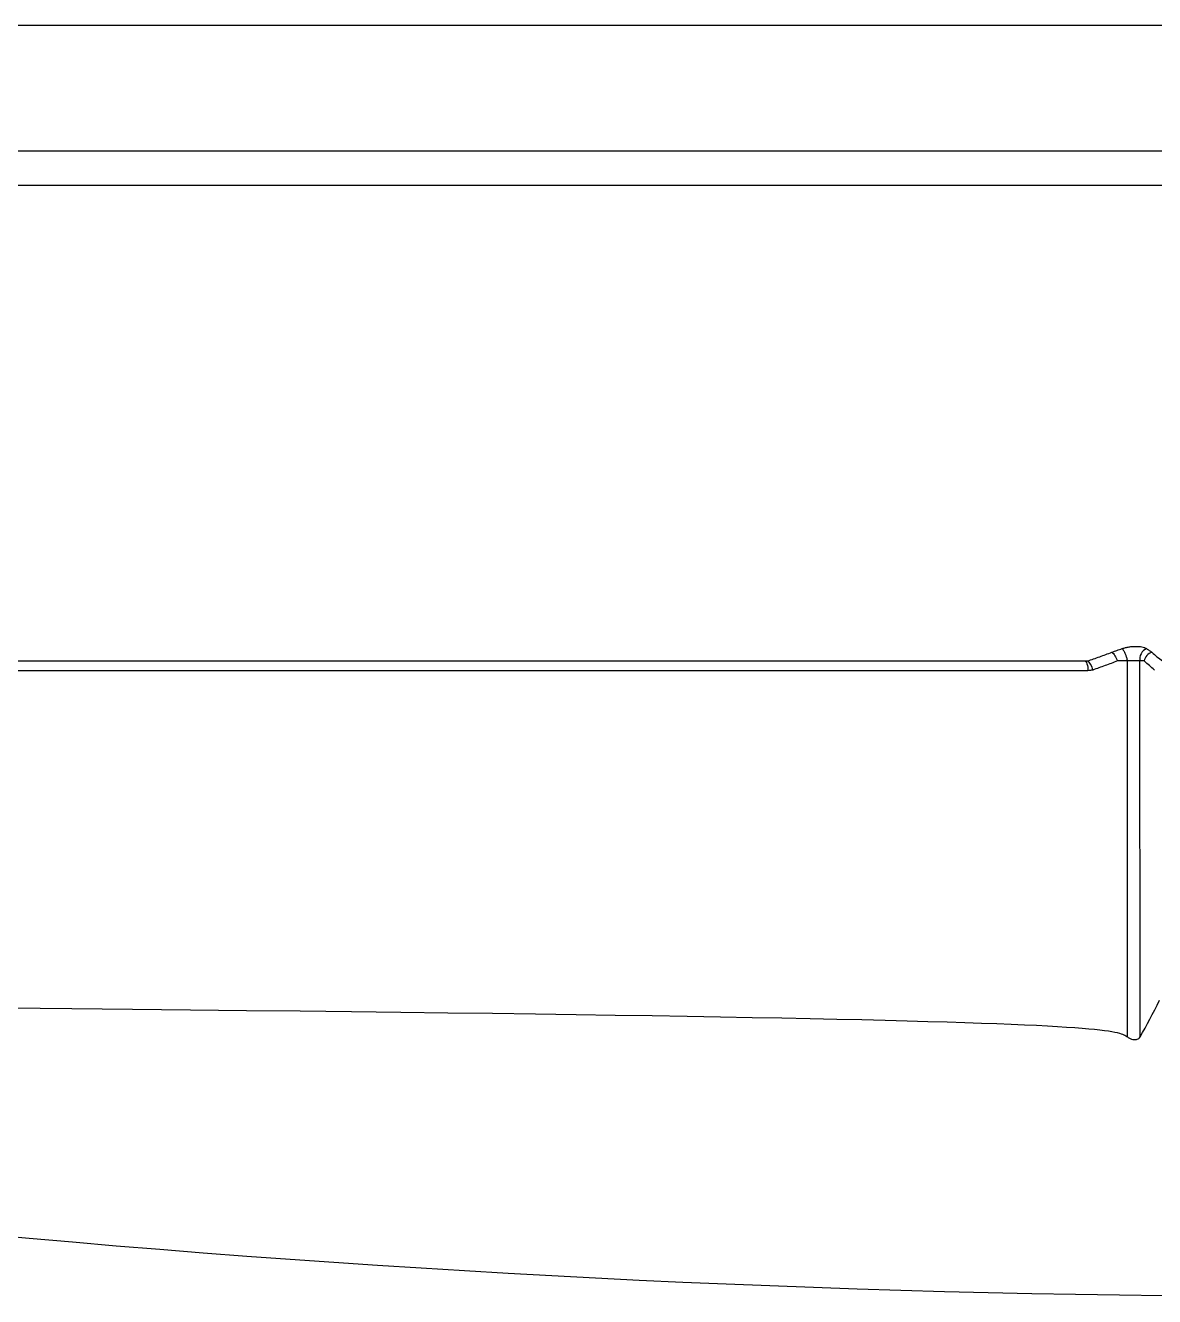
# Model space of a CAD drawing. Header units: inches. Extents: x 24920 to 61775, y 10942 to 38819.
# Drawn here: x 58767.31 to 58778.86, y 31158.84 to 31171.84 of the extents above; entities that cross this region are included whole.
import ezdxf

# ---------------------------------------------------------------- set-up
doc = ezdxf.new("R2010")
doc.units = ezdxf.units.IN
doc.header["$MEASUREMENT"] = 0
doc.layers.add('FF-FIXT', color=2, linetype='Continuous')

# ---------------------------------------------------------------- blocks, each defined once
blk = doc.blocks.new('sgg')
at = {"layer": 'FF-FIXT', "color": 8, "ltscale": 3}
for p, q in [((58782.557, 30996.343), (58753.314, 30996.342)), ((58782.509, 30995.056), (58753.314, 30995.056)), ((58782.477, 30994.706), (58753.457, 30994.706)), ((58756.183, 30989.843), (58778.143, 30989.843)), ((58756.202, 30989.843), (58778.143, 30989.843)), ((58778.143, 30989.843), (58778.175, 30989.843)), ((58778.583, 30989.843), (58778.481, 30989.843)), ((58778.583, 30985.997), (58778.583, 30989.843)), ((58778.756, 30989.843), (58778.712, 30989.843)), ((58778.713, 30985.997), (58778.712, 30989.843)), ((58778.18, 30989.743), (58756.239, 30989.743))]:
    blk.add_line(p, q, dxfattribs=at)
blk.add_arc((58780.699, 31132.802), 149.46, 259.22031, 270.18603, dxfattribs=at)
for points, knots in [([(58778.175, 30989.843), (58778.217, 30989.857), (58778.3, 30989.885), (58778.383, 30989.916), (58778.425, 30989.932)], [0, 0, 0, 0, 0.5, 1, 1, 1, 1]), ([(58778.425, 30989.932), (58778.442, 30989.938), (58778.476, 30989.951), (58778.512, 30989.963), (58778.53, 30989.969)], [0, 0, 0, 0, 0.499997, 1, 1, 1, 1]), ([(58778.425, 30989.932), (58778.434, 30989.926), (58778.445, 30989.913), (58778.466, 30989.88), (58778.475, 30989.86), (58778.481, 30989.843)], [0, 0, 0, 0, 0.5, 0.5, 1, 1, 1, 1]), ([(58778.53, 30989.969), (58778.542, 30989.973), (58778.565, 30989.98), (58778.6, 30989.987), (58778.636, 30989.991), (58778.682, 30989.993), (58778.736, 30989.989), (58778.765, 30989.976), (58778.78, 30989.969)], [0, 0, 0, 0, 0.125244, 0.2504219, 0.37569, 0.5009301, 0.7506343, 1, 1, 1, 1]), ([(58778.53, 30989.969), (58778.534, 30989.965), (58778.541, 30989.956), (58778.552, 30989.934), (58778.564, 30989.908), (58778.573, 30989.883), (58778.579, 30989.86), (58778.582, 30989.848), (58778.583, 30989.843)], [0, 0, 0, 0, 0.1873188, 0.3748764, 0.5621473, 0.7496069, 0.875012, 1, 1, 1, 1]), ([(58778.78, 30989.969), (58778.759, 30989.961), (58778.737, 30989.942), (58778.71, 30989.892), (58778.708, 30989.863), (58778.712, 30989.843)], [0, 0, 0, 0, 0.5, 0.5, 1, 1, 1, 1]), ([(58778.832, 30989.932), (58778.814, 30989.926), (58778.795, 30989.914), (58778.767, 30989.881), (58778.758, 30989.861), (58778.756, 30989.843)], [0, 0, 0, 0, 0.5, 0.5, 1, 1, 1, 1]), ([(58778.78, 30989.969), (58778.789, 30989.963), (58778.808, 30989.951), (58778.824, 30989.938), (58778.832, 30989.932)], [0, 0, 0, 0, 0.500003, 1, 1, 1, 1]), ([(58778.832, 30989.932), (58778.85, 30989.916), (58778.886, 30989.885), (58778.923, 30989.857), (58778.941, 30989.843)], [0, 0, 0, 0, 0.5, 1, 1, 1, 1]), ([(58778.143, 30989.843), (58778.152, 30989.843), (58778.162, 30989.833), (58778.176, 30989.794), (58778.18, 30989.766), (58778.18, 30989.743)], [0, 0, 0, 0, 0.5, 0.5, 1, 1, 1, 1]), ([(58778.175, 30989.843), (58778.183, 30989.838), (58778.194, 30989.826), (58778.214, 30989.791), (58778.223, 30989.77), (58778.229, 30989.75)], [0, 0, 0, 0, 0.5, 0.5, 1, 1, 1, 1]), ([(58778.481, 30989.843), (58778.439, 30989.826), (58778.355, 30989.794), (58778.271, 30989.765), (58778.229, 30989.75)], [0, 0, 0, 0, 0.5015849, 1, 1, 1, 1]), ([(58778.712, 30989.843), (58778.709, 30989.843), (58778.703, 30989.843), (58778.697, 30989.843), (58778.69, 30989.843), (58778.681, 30989.843), (58778.672, 30989.843), (58778.662, 30989.843), (58778.651, 30989.843), (58778.64, 30989.843), (58778.629, 30989.843), (58778.618, 30989.843), (58778.607, 30989.843), (58778.599, 30989.843), (58778.591, 30989.843), (58778.583, 30989.843)], [0, 0, 0, 0, 0.0000293073, 0.0000293073, 0.0000293073, 0.0000629551, 0.0000629551, 0.0000629551, 0.0000966479, 0.0000966479, 0.0000966479, 0.0001303408, 0.0001303408, 0.0001303408, 0.0001544286, 0.0001544286, 0.0001544286, 0.0001544286]), ([(58778.862, 30989.75), (58778.844, 30989.765), (58778.808, 30989.794), (58778.773, 30989.826), (58778.756, 30989.843)], [0, 0, 0, 0, 0.498416, 1, 1, 1, 1]), ([(58778.229, 30989.75), (58778.221, 30989.748), (58778.205, 30989.744), (58778.188, 30989.743), (58778.18, 30989.743)], [0, 0, 0, 0, 0.498577, 1, 1, 1, 1]), ([(58778.583, 30985.997), (58778.592, 30985.991), (58778.602, 30985.985), (58778.612, 30985.98), (58778.62, 30985.977), (58778.629, 30985.974), (58778.638, 30985.972), (58778.647, 30985.97), (58778.656, 30985.969), (58778.665, 30985.97), (58778.672, 30985.97), (58778.679, 30985.972), (58778.685, 30985.974), (58778.691, 30985.976), (58778.696, 30985.979), (58778.701, 30985.983), (58778.706, 30985.987), (58778.71, 30985.992), (58778.713, 30985.997)], [0, 0, 0, 0, 0.0000337382, 0.0000337382, 0.0000337382, 0.0000613606, 0.0000613606, 0.0000613606, 0.0000892256, 0.0000892256, 0.0000892256, 0.0001137012, 0.0001137012, 0.0001137012, 0.0001388699, 0.0001388699, 0.0001388699, 0.0001659953, 0.0001659953, 0.0001659953, 0.0001659953])]:
    blk.add_open_spline(points, degree=3, knots=knots, dxfattribs=at)
for points in [[(58756.239, 30986.373), (58778.263, 30986.241), (58778.421, 30986.116), (58778.583, 30985.997)], [(58778.713, 30985.997), (58778.781, 30986.116), (58778.847, 30986.241), (58778.912, 30986.373)]]:
    blk.add_open_spline(points, degree=3, dxfattribs=at)

msp = doc.modelspace()

# ---------------------------------------------------------------- block references
msp.add_blockref('sgg', (0, 175.5))

doc.saveas('drawing.dxf')
